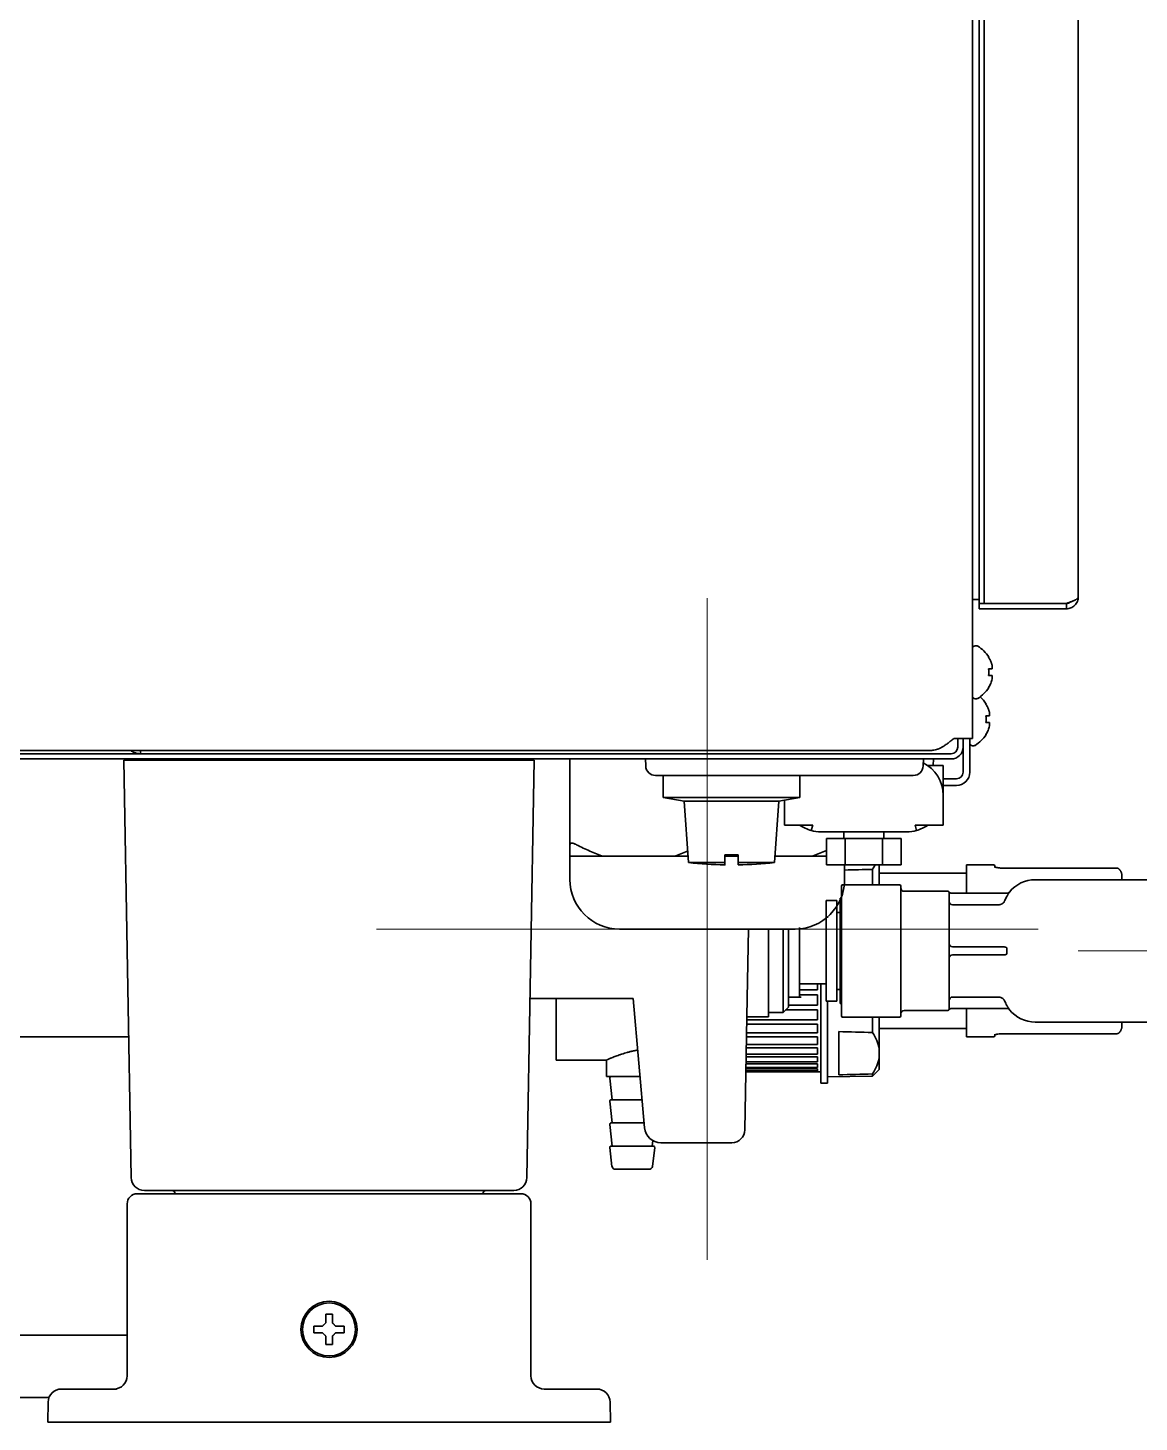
# Model space of a CAD drawing. Extents: x 6336 to 10269, y -393 to 3204.
# Drawn here: x 7969.4 to 8137.3, y 1270.8 to 1481.5 of the extents above; entities that cross this region are included whole.
import ezdxf

# ---------------------------------------------------------------- set-up
doc = ezdxf.new("R2010")
doc.units = 0
doc.header["$LTSCALE"] = 5
doc.layers.get('0').update_dxf_attribs({"linetype": 'CONTINUOUS', "lineweight": 0})
doc.layers.add('1', color=7, linetype='CONTINUOUS', true_color=0xffffff)

msp = doc.modelspace()

# ---------------------------------------------------------------- linework, layer by layer
at = {"color": 1}
for p, q in [((8072.02, 1395.33), (8072.02, 1295.33)), ((8022.02, 1345.33), (8122.02, 1345.33))]:
    msp.add_line(p, q, dxfattribs=at)
at = {"color": 4}
msp.add_line((8128.07, 1342.03), (8228.07, 1342.03), dxfattribs=at)
at = {"layer": '1', "color": 7, "linetype": 'Continuous', "lineweight": 35}
for p, q in [((8128.07, 2074.9), (8128.07, 1395.53)), ((8112.07, 2071.19), (8112.07, 1374.13)), ((8113.07, 1396.53), (8113.07, 2065.23)), ((8113.87, 1396.53), (8113.87, 2065.23)), ((8112.07, 1395.13), (8112.92, 1395.13)), ((8112.92, 1395.13), (8113.07, 1395.13)), ((8113.07, 1394.53), (8113.07, 1396.53)), ((8113.87, 1396.53), (8113.87, 1394.53)), ((8113.07, 1394.53), (8113.07, 1393.73)), ((8113.87, 1394.53), (8113.07, 1394.53)), ((8114.07, 1393.73), (8113.07, 1393.73)), ((8113.87, 1394.53), (8114.87, 1394.53)), ((8114.07, 1393.73), (8126.27, 1393.73)), ((8114.87, 1394.53), (8126.27, 1394.53)), ((8126.27, 1393.73), (8126.27, 1394.53)), ((8112.67, 1388.13), (8112.47, 1388.13)), ((8114.52, 1386.43), (8114.55, 1386.43)), ((8112.47, 1380.13), (8112.67, 1380.13)), ((8114.55, 1381.83), (8114.52, 1381.83)), ((8114.12, 1379.33), (8114.15, 1379.33)), ((8109.27, 1374.13), (8110.27, 1374.13)), ((8109.87, 1374.13), (8109.87, 1372.83)), ((8110.27, 1374.13), (8112.07, 1374.13)), ((8110.67, 1374.13), (8110.67, 1372.83)), ((8111.67, 1374.13), (8111.67, 1369.03)), ((8114.15, 1374.73), (8114.12, 1374.73)), ((7474.67, 1371.83), (8108.87, 1371.83)), ((8105.81, 1372.33), (7477.34, 1372.33)), ((7986.37, 1371.83), (7986.37, 1372.33)), ((8110.67, 1369.03), (8110.67, 1372.82)), ((8112.07, 1373.03), (8112.27, 1373.03)), ((7474.67, 1371.03), (8108.87, 1371.03)), ((7983.87, 1370.83), (7987.87, 1370.83)), ((7984.97, 1307.79), (7983.87, 1370.83)), ((8041.87, 1370.83), (7987.87, 1370.83)), ((7996.12, 1371.03), (7996.12, 1370.83)), ((8000.62, 1370.83), (8000.62, 1371.03)), ((8005.37, 1371.03), (8005.37, 1370.83)), ((8024.37, 1370.83), (8024.37, 1371.03)), ((8027.67, 1370.83), (8027.67, 1371.03)), ((8029.12, 1371.03), (8029.12, 1370.83)), ((8033.62, 1370.83), (8033.62, 1371.03)), ((8041.87, 1370.83), (8045.87, 1370.83)), ((8044.77, 1307.79), (8045.87, 1370.83)), ((8051.27, 1358.08), (8051.27, 1371.03)), ((8062.67, 1371.03), (8062.71, 1369.97)), ((8104.67, 1371.03), (8104.64, 1369.97)), ((8105.34, 1370.03), (8107.67, 1370.03)), ((8106.17, 1371.03), (8106.12, 1370.03)), ((8107.67, 1370.03), (8107.67, 1365.53)), ((8067.67, 1368.53), (8064.21, 1368.53)), ((8065.34, 1368.53), (8065.34, 1365.23)), ((8099.67, 1368.53), (8067.67, 1368.53)), ((8086, 1365.23), (8086, 1368.53)), ((8103.14, 1368.53), (8099.67, 1368.53)), ((8107.67, 1368.03), (8109.67, 1368.03)), ((8065.34, 1365.23), (8068.52, 1364.67)), ((8086, 1365.23), (8065.34, 1365.23)), ((8082.82, 1364.67), (8086, 1365.23)), ((8107.67, 1367.03), (8109.67, 1367.03)), ((8107.67, 1361.03), (8107.67, 1365.53)), ((8068.52, 1364.67), (8069.17, 1355.37)), ((8068.52, 1364.67), (8082.82, 1364.67)), ((8082.17, 1355.37), (8082.82, 1364.67)), ((8083.67, 1364.82), (8083.67, 1361.03)), ((8083.67, 1361.03), (8087.95, 1361.03)), ((8087.95, 1361.03), (8087.73, 1360.22)), ((8103.62, 1360.22), (8103.4, 1361.03)), ((8103.4, 1361.03), (8107.67, 1361.03)), ((8089.17, 1360.03), (8102.17, 1360.03)), ((8090.02, 1359.03), (8090.02, 1355.03)), ((8090.02, 1359.03), (8092.85, 1359.03)), ((8092.67, 1360.03), (8092.67, 1359.03)), ((8092.85, 1359.03), (8098.5, 1359.03)), ((8092.85, 1359.03), (8092.85, 1355.03)), ((8098.5, 1359.03), (8098.5, 1355.03)), ((8098.5, 1359.03), (8101.32, 1359.03)), ((8098.67, 1359.03), (8098.67, 1360.03)), ((8101.32, 1359.03), (8101.32, 1355.03)), ((8056.3, 1356.33), (8051.27, 1356.33)), ((8051.27, 1356.33), (8051.27, 1352.83)), ((8061.65, 1356.33), (8056.3, 1356.33)), ((8067, 1356.33), (8061.65, 1356.33)), ((8069.11, 1356.33), (8067, 1356.33)), ((8069.17, 1355.37), (8074.67, 1355.37)), ((8074.67, 1356.53), (8074.67, 1355.37)), ((8076.67, 1356.53), (8074.67, 1356.53)), ((8076.67, 1356.33), (8074.67, 1356.33)), ((8076.67, 1355.37), (8076.67, 1356.53)), ((8082.17, 1355.37), (8076.67, 1355.37)), ((8082.4, 1356.33), (8082.24, 1356.33)), ((8087.75, 1356.33), (8082.4, 1356.33)), ((8090.02, 1356.33), (8087.75, 1356.33)), ((8092.85, 1355.03), (8090.02, 1355.03)), ((8092.77, 1352.83), (8092.77, 1355.03)), ((8098.5, 1355.03), (8092.85, 1355.03)), ((8097.97, 1355.03), (8097.97, 1352.03)), ((8101.32, 1355.03), (8098.5, 1355.03)), ((8111.17, 1350.73), (8111.17, 1355.03)), ((8115.27, 1355.03), (8111.17, 1355.03)), ((8115.47, 1354.83), (8115.47, 1354.63)), ((8096.97, 1352.03), (8096.97, 1354.35)), ((8111.17, 1353.78), (8097.97, 1353.78)), ((8133.79, 1354.55), (8116.47, 1354.55)), ((8146.57, 1352.78), (8121.57, 1352.78)), ((8134.67, 1353.32), (8134.67, 1352.78)), ((8092.27, 1351.83), (8092.27, 1342.03)), ((8101.07, 1352.03), (8092.47, 1352.03)), ((8101.27, 1332.23), (8101.27, 1351.83)), ((8108.37, 1351.03), (8101.77, 1351.03)), ((8108.54, 1350.94), (8108.54, 1350.93)), ((8108.57, 1350.76), (8108.57, 1343.08)), ((8117.29, 1350.73), (8108.95, 1350.73)), ((8117.68, 1350.91), (8117.68, 1350.9)), ((8089.97, 1334.43), (8089.97, 1349.63)), ((8091.57, 1349.63), (8089.97, 1349.63)), ((8091.57, 1349.63), (8091.57, 1334.43)), ((8092.07, 1349.98), (8092.07, 1342.03)), ((8092.27, 1349.98), (8092.07, 1349.98)), ((8116.03, 1349), (8109.07, 1349)), ((8089.97, 1347.03), (8090.03, 1347.03)), ((8090.17, 1347.15), (8090.17, 1347.03)), ((8092.07, 1347.85), (8091.57, 1347.85)), ((8058.77, 1345.33), (8085.27, 1345.33)), ((8078.22, 1345.33), (8078.04, 1334.89)), ((8081.27, 1332.08), (8081.27, 1345.33)), ((8083.47, 1332.73), (8083.47, 1345.33)), ((8084.27, 1345.33), (8084.27, 1333.53)), ((8092.07, 1342.03), (8092.07, 1334.08)), ((8092.27, 1342.03), (8092.27, 1332.23)), ((8108.54, 1341.61), (8108.54, 1342.45)), ((8116.85, 1342.63), (8109.07, 1342.63)), ((8117.29, 1342.44), (8117.29, 1341.62)), ((8108.57, 1340.97), (8108.57, 1333.29)), ((8109.07, 1341.43), (8116.85, 1341.43)), ((8085.97, 1337.03), (8089.97, 1337.03)), ((8088.67, 1336.16), (8085.97, 1336.16)), ((8088.67, 1337.03), (8088.67, 1336.16)), ((8089.17, 1329.95), (8089.17, 1337.03)), ((8091.57, 1336.2), (8092.07, 1336.2)), ((8060.84, 1334.82), (8045.24, 1334.82)), ((8049.17, 1325.53), (8049.17, 1334.82)), ((8060.84, 1334.82), (8062.55, 1315.31)), ((8077.69, 1314.99), (8078.04, 1334.89)), ((8084.27, 1335.03), (8086.19, 1335.03)), ((8088.67, 1333.82), (8084.27, 1333.82)), ((8085.97, 1335.41), (8088.67, 1335.41)), ((8088.67, 1335.41), (8088.67, 1333.82)), ((8089.97, 1334.43), (8091.57, 1334.43)), ((8090.17, 1334.43), (8090.17, 1329.95)), ((8092.07, 1334.08), (8092.27, 1334.08)), ((8109.07, 1335.05), (8116.03, 1335.05)), ((8077.99, 1332.08), (8081.27, 1332.08)), ((8088.67, 1331.63), (8077.99, 1331.63)), ((8081.27, 1332.73), (8083.47, 1332.73)), ((8083.47, 1332.73), (8084.27, 1333.53)), ((8083.85, 1333.11), (8088.67, 1333.11)), ((8088.67, 1333.11), (8088.67, 1331.63)), ((8092.47, 1332.03), (8101.07, 1332.03)), ((8096.97, 1329.7), (8096.97, 1332.03)), ((8097.97, 1332.03), (8097.97, 1327.24)), ((8101.77, 1333.03), (8108.37, 1333.03)), ((8108.54, 1333.12), (8108.54, 1333.11)), ((8108.95, 1333.33), (8117.29, 1333.33)), ((8111.17, 1329.03), (8111.17, 1333.33)), ((8117.68, 1333.15), (8117.68, 1333.14)), ((8088.67, 1329.64), (8077.95, 1329.64)), ((8077.97, 1330.98), (8088.67, 1330.98)), ((8088.67, 1330.98), (8088.67, 1329.64)), ((8089.17, 1322.03), (8089.17, 1329.95)), ((8090.17, 1329.95), (8090.17, 1322.03)), ((8091.87, 1323.3), (8091.87, 1329.83)), ((8097.97, 1330.28), (8111.17, 1330.28)), ((8115.47, 1329.23), (8115.47, 1329.43)), ((8116.47, 1329.5), (8133.79, 1329.5)), ((8121.57, 1331.28), (8146.57, 1331.28)), ((8134.67, 1331.28), (8134.67, 1330.73)), ((7902.78, 1329.03), (7981.68, 1329.03)), ((7981.68, 1329.03), (7983.12, 1329.03)), ((7983.12, 1329.03), (7984.6, 1329.03)), ((8077.91, 1327.4), (8088.67, 1327.4)), ((8088.67, 1327.9), (8077.92, 1327.9)), ((8077.94, 1329.06), (8088.67, 1329.06)), ((8088.67, 1329.06), (8088.67, 1327.9)), ((8088.67, 1327.4), (8088.67, 1326.43)), ((8111.17, 1329.03), (8115.27, 1329.03)), ((8049.17, 1325.53), (8056.78, 1325.53)), ((8056.77, 1325.53), (8056.77, 1323.03)), ((8088.67, 1325.26), (8077.87, 1325.26)), ((8088.67, 1326.43), (8077.89, 1326.43)), ((8077.89, 1326.02), (8088.67, 1326.02)), ((8088.67, 1326.02), (8088.67, 1325.26)), ((8097.97, 1327.24), (8097.97, 1325.9)), ((8097.97, 1324.13), (8097.97, 1325.9)), ((8088.67, 1323.92), (8077.85, 1323.92)), ((8077.85, 1323.84), (8088.67, 1323.84)), ((8088.67, 1323.78), (8077.85, 1323.78)), ((8088.67, 1324.42), (8077.86, 1324.42)), ((8077.86, 1324.23), (8088.67, 1324.23)), ((8077.87, 1324.96), (8088.67, 1324.96)), ((8088.67, 1324.96), (8088.67, 1324.42)), ((8088.67, 1324.23), (8088.67, 1323.92)), ((8088.67, 1323.78), (8088.67, 1323.84)), ((8088.67, 1323.78), (8089.17, 1323.78)), ((8090.17, 1322.99), (8096.97, 1323.11)), ((8096.97, 1323.11), (8097.97, 1324.13)), ((8096.97, 1323.11), (8096.97, 1323.44)), ((8061.87, 1323.03), (8056.77, 1323.03)), ((8057.27, 1322.8), (8057.67, 1319.53)), ((8090.17, 1322.03), (8089.17, 1322.03)), ((8057.27, 1319.3), (8057.67, 1316.03)), ((8057.47, 1319.53), (8062.18, 1319.53)), ((8057.27, 1315.8), (8057.67, 1312.53)), ((8057.47, 1316.03), (8062.48, 1316.03)), ((8057.47, 1312.53), (8063.87, 1312.53)), ((8063.67, 1312.53), (8063.78, 1313.37)), ((8065.04, 1313.03), (8075.7, 1313.03)), ((8057.27, 1312.3), (8057.62, 1309.47)), ((8063.73, 1309.47), (8064.07, 1312.3)), ((8063.23, 1309.03), (8058.12, 1309.03)), ((7985.87, 1305.33), (7988.37, 1305.33)), ((7988.97, 1305.83), (7986.97, 1305.83)), ((7988.37, 1305.33), (8041.37, 1305.33)), ((8040.77, 1305.83), (7988.97, 1305.83)), ((8038.11, 1305.33), (8038.11, 1305.33)), ((8042.77, 1305.83), (8040.77, 1305.83)), ((8041.37, 1305.33), (8043.87, 1305.33)), ((7984.37, 1277.83), (7984.37, 1303.83)), ((8045.37, 1303.83), (8045.37, 1277.83)), ((8012.57, 1284.83), (8012.57, 1285.33)), ((8017.17, 1285.33), (8017.17, 1284.83)), ((7981.65, 1283.95), (7902.85, 1283.95)), ((7982.16, 1283.95), (7981.65, 1283.95)), ((7984.37, 1283.95), (7982.16, 1283.95)), ((8012.57, 1284.33), (8012.57, 1284.83)), ((8017.17, 1284.83), (8017.17, 1284.33)), ((7973.46, 1275.58), (7973.45, 1275.57)), ((7974.43, 1275.83), (7976.43, 1275.83)), ((7976.43, 1275.83), (7982.74, 1275.83)), ((8047.37, 1275.83), (8053.32, 1275.83)), ((8053.32, 1275.83), (8055.32, 1275.83)), ((8056.3, 1275.57), (8056.28, 1275.58)), ((7972.55, 1274.53), (7966.36, 1274.53)), ((7972.37, 1270.83), (7972.43, 1273.86)), ((8057.32, 1273.86), (8057.37, 1270.83)), ((7976.37, 1270.83), (7972.37, 1270.83)), ((8053.37, 1270.83), (7976.37, 1270.83)), ((8057.37, 1270.83), (8053.37, 1270.83))]:
    msp.add_line(p, q, dxfattribs=at)
for radius in [4.25, 4]:
    msp.add_circle((8014.87, 1284.83), radius, dxfattribs=at)
for centre, radius, start, end in [((8112.47, 1387.73), 0.4, 90, 180), ((8112.67, 1387.73), 0.4, 59.6988, 90), ((8110.45, 1383.93), 4.8, 31.3459, 59.6988), ((8110.77, 1384.13), 3.78, 0.0035, 7.6041), ((8110.77, 1384.13), 3.78, 352.3959, 359.9965), ((8112.47, 1380.53), 0.4, 180, 270), ((8112.67, 1380.53), 0.4, 270, 300.3012), ((8110.45, 1384.33), 4.8, 300.3012, 328.6074), ((8110.05, 1376.83), 4.8, 31.3727, 48.402), ((8110.05, 1377.23), 4.8, 300.3012, 328.6273), ((8108.87, 1372.83), 1, 270, 0), ((8108.87, 1372.83), 1.8, 270, 0), ((8112.07, 1373.43), 0.4, 180, 270), ((8112.27, 1373.43), 0.4, 270, 300.3012), ((8064.21, 1370.03), 1.5, 182, 270), ((8103.14, 1370.03), 1.5, 270, 358), ((8102.17, 1365.53), 5.5, 0, 63.2039), ((8109.67, 1369.03), 1, 270, 0), ((8109.67, 1369.03), 2, 270, 0), ((8089.17, 1365.53), 5.5, 234.9032, 254.7449), ((8102.17, 1365.53), 5.5, 285.2551, 305.0968), ((8089.17, 1365.53), 5.5, 254.7449, 270), ((8102.17, 1365.53), 5.5, 270, 285.2551), ((8075.59, 1415.03), 60, 263.8625, 269.1264), ((8075.76, 1415.03), 60, 270.8721, 276.1375), ((8115.27, 1354.83), 0.2, 0, 90), ((8058.77, 1352.83), 7.5, 180, 270), ((8085.27, 1352.83), 7.5, 270, 0), ((8121.57, 1347.78), 5, 90, 141.1508), ((8092.47, 1351.83), 0.2, 90, 180), ((8101.07, 1351.83), 0.2, 0, 90), ((8101.77, 1351.53), 0.5, 180, 270), ((8108.37, 1350.83), 0.2, 34.8499, 90), ((8108.95, 1351.23), 0.5, 214.8499, 270), ((8117.29, 1351.23), 0.5, 270, 321.1508), ((8109.07, 1343.13), 0.5, 180, 270), ((8109.07, 1340.93), 0.5, 90, 180), ((8092.47, 1332.23), 0.2, 180, 270), ((8101.07, 1332.23), 0.2, 270, 0), ((8101.77, 1332.53), 0.5, 90, 180), ((8108.37, 1333.23), 0.2, 270, 325.1501), ((8108.95, 1332.83), 0.5, 90, 145.1501), ((8117.29, 1332.83), 0.5, 38.8492, 90), ((8121.57, 1336.28), 5, 218.8492, 270), ((8115.27, 1329.23), 0.2, 270, 0), ((8057.47, 1322.83), 0.2, 90, 186.9365), ((8057.47, 1319.33), 0.2, 90, 186.9365), ((8057.47, 1315.83), 0.2, 90, 186.9365), ((8065.04, 1315.53), 2.5, 185, 269.238), ((8075.7, 1315.03), 2, 270.694, 359), ((8057.47, 1312.33), 0.2, 90, 186.9365), ((8063.87, 1312.33), 0.2, 353.0635, 90), ((8058.12, 1309.53), 0.5, 186.9365, 270), ((8063.23, 1309.53), 0.5, 270, 353.0635), ((7986.97, 1307.83), 2, 181, 270), ((8042.77, 1307.83), 2, 270, 359), ((7985.87, 1303.83), 1.5, 90, 180), ((7991.13, 1305.33), 0.5, 1, 90), ((8038.61, 1305.33), 0.5, 90, 179), ((8043.87, 1303.83), 1.5, 0, 90), ((7982.37, 1277.83), 2, 270, 0), ((8047.37, 1277.83), 2, 180, 270), ((7974.43, 1273.83), 2, 90, 179), ((8055.32, 1273.83), 2, 1, 90)]:
    msp.add_arc(centre, radius, start, end, dxfattribs=at)
for centre, major_axis, ratio, start_param, end_param in [((7954.87, 2702.8), (2700.64, 0), 0.5, 4.763473, 4.765031), ((8109.07, 1349.5), (0.5, 0), 0.98933, 3.141593, 4.712389), ((8109.07, 1334.56), (-0.5, 0), 0.98933, -1.570796, 0), ((7954.87, -18.75), (-2700.64, 0), 0.5, 4.659747, 4.661638), ((7954.87, 2671.89), (-2700.64, 0), 0.5, 1.621547, 1.623438)]:
    msp.add_ellipse(centre, major_axis=major_axis, ratio=ratio, start_param=start_param, end_param=end_param, dxfattribs=at)
for points, knots in [([(8128.07, 1395.53), (8128.07, 1395.41), (8128.06, 1395.29), (8128.02, 1395.06), (8127.98, 1394.95), (8127.89, 1394.73), (8127.83, 1394.62), (8127.7, 1394.43), (8127.63, 1394.34), (8127.46, 1394.17), (8127.37, 1394.09), (8127.17, 1393.96), (8127.07, 1393.91), (8126.85, 1393.82), (8126.74, 1393.78), (8126.51, 1393.74), (8126.39, 1393.73), (8126.27, 1393.73)], [0, 0, 0, 0, 0.125, 0.125, 0.25, 0.25, 0.375, 0.375, 0.5, 0.5, 0.625, 0.625, 0.75, 0.75, 0.875, 0.875, 1, 1, 1, 1]), ([(8126.87, 1394.73), (8126.86, 1394.72), (8126.82, 1394.69), (8126.74, 1394.64), (8126.63, 1394.59), (8126.51, 1394.55), (8126.39, 1394.53), (8126.31, 1394.53), (8126.27, 1394.53)], [0, 0, 0, 0, 0.058545, 0.246836, 0.435127, 0.623418, 0.811709, 1, 1, 1, 1]), ([(8114.52, 1384.63), (8114.64, 1384.63), (8114.75, 1384.63), (8114.89, 1384.63), (8114.93, 1384.63), (8115.01, 1384.63), (8115.04, 1384.63), (8115.07, 1384.63)], [0, 0, 0, 0, 0.5, 0.5, 0.75, 0.75, 1, 1, 1, 1]), ([(8114.52, 1381.83), (8114.64, 1382.03), (8114.75, 1382.24), (8114.89, 1382.56), (8114.93, 1382.67), (8115.01, 1382.9), (8115.04, 1383.01), (8115.07, 1383.13)], [0, 0, 0, 0, 0.5, 0.5, 0.75, 0.75, 1, 1, 1, 1]), ([(8114.12, 1377.53), (8114.24, 1377.53), (8114.35, 1377.53), (8114.49, 1377.53), (8114.53, 1377.53), (8114.61, 1377.53), (8114.64, 1377.53), (8114.67, 1377.53)], [0, 0, 0, 0, 0.5, 0.5, 0.75, 0.75, 1, 1, 1, 1]), ([(8114.12, 1374.73), (8114.24, 1374.93), (8114.35, 1375.14), (8114.49, 1375.46), (8114.53, 1375.57), (8114.61, 1375.8), (8114.64, 1375.91), (8114.67, 1376.03)], [0, 0, 0, 0, 0.5, 0.5, 0.75, 0.75, 1, 1, 1, 1]), ([(8105.81, 1372.33), (8105.85, 1372.33), (8105.88, 1372.33), (8105.95, 1372.33), (8106.06, 1372.34), (8106.17, 1372.35), (8106.39, 1372.38), (8106.53, 1372.42), (8106.74, 1372.48), (8106.82, 1372.51), (8106.92, 1372.55), (8106.96, 1372.57), (8107.03, 1372.6), (8107.07, 1372.61), (8107.25, 1372.69), (8107.4, 1372.77), (8107.69, 1372.94), (8107.83, 1373.03), (8108.12, 1373.22), (8108.26, 1373.33), (8108.48, 1373.49), (8108.55, 1373.55), (8108.66, 1373.63), (8108.7, 1373.66), (8108.77, 1373.72), (8108.8, 1373.75), (8108.99, 1373.89), (8109.13, 1374.01), (8109.27, 1374.13)], [0, 0, 0, 0, 0.03125, 0.03125, 0.0625, 0.125, 0.125, 0.25, 0.25, 0.3125, 0.3125, 0.34375, 0.34375, 0.375, 0.375, 0.5, 0.5, 0.625, 0.625, 0.75, 0.75, 0.8125, 0.8125, 0.84375, 0.84375, 0.875, 0.875, 1, 1, 1, 1]), ([(7984.93, 1372.29), (7985.08, 1372.18), (7985.53, 1371.93), (7986.05, 1371.83), (7986.37, 1371.83)], [0, 0, 0, 0, 0.363919, 1, 1, 1, 1]), ([(8052.27, 1358.08), (8052.2, 1358.12), (8052.13, 1358.15), (8052, 1358.21), (8051.93, 1358.24), (8051.85, 1358.27), (8051.84, 1358.27), (8051.81, 1358.28), (8051.76, 1358.29), (8051.72, 1358.3), (8051.64, 1358.32), (8051.59, 1358.33), (8051.53, 1358.33), (8051.52, 1358.33), (8051.5, 1358.32), (8051.47, 1358.32), (8051.42, 1358.31), (8051.39, 1358.3), (8051.37, 1358.28), (8051.36, 1358.28), (8051.35, 1358.27), (8051.34, 1358.27), (8051.32, 1358.24), (8051.3, 1358.21), (8051.28, 1358.15), (8051.27, 1358.12), (8051.27, 1358.08)], [0, 0, 0, 0, 0.125, 0.125, 0.25, 0.25, 0.28125, 0.28125, 0.3125, 0.375, 0.375, 0.5, 0.5, 0.53125, 0.53125, 0.5625, 0.625, 0.6875, 0.6875, 0.71875, 0.71875, 0.75, 0.75, 0.875, 0.875, 1, 1, 1, 1]), ([(8051.27, 1356.33), (8051.27, 1356.55), (8051.27, 1356.82), (8051.27, 1357.41), (8051.27, 1357.73), (8051.27, 1358.08)], [0, 0, 0, 0, 0.5, 0.5, 1, 1, 1, 1]), ([(8056.3, 1356.33), (8055.6, 1356.55), (8054.92, 1356.82), (8053.59, 1357.41), (8052.93, 1357.73), (8052.27, 1358.08)], [0, 0, 0, 0, 0.5, 0.5, 1, 1, 1, 1]), ([(8067, 1356.33), (8067.69, 1356.55), (8068.37, 1356.82), (8069.05, 1357.12), (8069.06, 1357.12), (8069.07, 1357.13)], [0, 0, 0, 0, 0.983981, 0.983981, 1, 1, 1, 1]), ([(8087.75, 1356.33), (8088.44, 1356.55), (8089.12, 1356.82), (8089.88, 1357.15), (8089.97, 1357.19), (8090.05, 1357.23)], [0, 0, 0, 0, 0.884564, 0.884564, 1, 1, 1, 1]), ([(8074.67, 1355.37), (8074.67, 1355.34), (8074.67, 1355.29), (8074.67, 1355.23), (8074.67, 1355.18), (8074.67, 1355.14), (8074.67, 1355.11), (8074.67, 1355.09), (8074.67, 1355.07), (8074.67, 1355.06), (8074.67, 1355.05), (8074.67, 1355.04), (8074.67, 1355.04), (8074.67, 1355.03), (8074.67, 1355.03), (8074.67, 1355.03), (8074.67, 1355.03)], [0, 0, 0, 0, 0.071802, 0.143603, 0.215405, 0.287206, 0.359008, 0.430809, 0.502611, 0.574412, 0.646214, 0.718015, 0.789817, 0.861618, 0.93342, 1, 1, 1, 1]), ([(8076.67, 1355.03), (8076.67, 1355.03), (8076.67, 1355.03), (8076.67, 1355.03), (8076.67, 1355.04), (8076.67, 1355.04), (8076.67, 1355.05), (8076.67, 1355.06), (8076.67, 1355.07), (8076.67, 1355.09), (8076.67, 1355.11), (8076.67, 1355.14), (8076.67, 1355.18), (8076.67, 1355.23), (8076.67, 1355.29), (8076.67, 1355.34), (8076.67, 1355.37)], [0, 0, 0, 0, 0.067223, 0.138975, 0.210727, 0.282479, 0.354231, 0.425983, 0.497735, 0.569487, 0.64124, 0.712992, 0.784744, 0.856496, 0.928248, 1, 1, 1, 1]), ([(8116.47, 1354.56), (8116.43, 1354.55), (8116.25, 1354.55), (8115.95, 1354.58), (8115.65, 1354.64), (8115.48, 1354.7), (8115.44, 1354.72), (8115.43, 1354.73), (8115.43, 1354.73)], [0, 0, 0, 0, 0.089897, 0.349036, 0.612704, 0.835843, 0.975178, 1, 1, 1, 1]), ([(8134.06, 1354.51), (8134.03, 1354.52), (8134, 1354.53), (8133.93, 1354.54), (8133.9, 1354.55), (8133.84, 1354.55), (8133.8, 1354.55), (8133.74, 1354.55), (8133.71, 1354.55), (8133.67, 1354.55)], [0, 0, 0, 0, 0.25, 0.25, 0.5, 0.5, 0.75, 0.75, 1, 1, 1, 1]), ([(8134.52, 1353.99), (8134.5, 1354.04), (8134.47, 1354.09), (8134.42, 1354.17), (8134.41, 1354.19), (8134.37, 1354.24), (8134.36, 1354.26), (8134.3, 1354.33), (8134.26, 1354.37), (8134.2, 1354.42), (8134.19, 1354.43), (8134.17, 1354.44), (8134.15, 1354.45), (8134.12, 1354.48), (8134.09, 1354.5), (8134.06, 1354.51)], [0, 0, 0, 0, 0.25, 0.25, 0.375, 0.375, 0.5, 0.5, 0.75, 0.75, 0.8125, 0.8125, 0.875, 0.875, 1, 1, 1, 1]), ([(8134.67, 1353.32), (8134.67, 1353.33), (8134.67, 1353.34), (8134.67, 1353.35), (8134.67, 1353.38), (8134.67, 1353.43), (8134.67, 1353.47), (8134.65, 1353.56), (8134.64, 1353.62), (8134.62, 1353.71), (8134.62, 1353.73), (8134.6, 1353.79), (8134.59, 1353.82), (8134.56, 1353.89), (8134.54, 1353.95), (8134.52, 1353.99)], [0, 0, 0, 0, 0.03125, 0.03125, 0.0625, 0.125, 0.25, 0.25, 0.5, 0.5, 0.625, 0.625, 0.75, 0.75, 1, 1, 1, 1]), ([(8108.57, 1350.76), (8108.57, 1350.77), (8108.57, 1350.78), (8108.57, 1350.79), (8108.57, 1350.8), (8108.57, 1350.82), (8108.57, 1350.83), (8108.56, 1350.85), (8108.56, 1350.86), (8108.56, 1350.87), (8108.55, 1350.88), (8108.55, 1350.9), (8108.54, 1350.91), (8108.54, 1350.92), (8108.54, 1350.93), (8108.54, 1350.93)], [0, 0, 0, 0, 0.0625, 0.0625, 0.125, 0.125, 0.25, 0.25, 0.375, 0.375, 0.5, 0.5, 0.75, 0.75, 1, 1, 1, 1]), ([(8117.68, 1350.9), (8117.68, 1350.9), (8117.68, 1350.9), (8117.67, 1350.89), (8117.67, 1350.88), (8117.66, 1350.87), (8117.65, 1350.86), (8117.65, 1350.85), (8117.64, 1350.83), (8117.63, 1350.82), (8117.62, 1350.8), (8117.61, 1350.8), (8117.61, 1350.79), (8117.6, 1350.78), (8117.58, 1350.75), (8117.56, 1350.72), (8117.54, 1350.69), (8117.53, 1350.68), (8117.52, 1350.66), (8117.52, 1350.65), (8117.5, 1350.63), (8117.49, 1350.61), (8117.46, 1350.56), (8117.44, 1350.53), (8117.41, 1350.48), (8117.4, 1350.47), (8117.39, 1350.46), (8117.37, 1350.43), (8117.36, 1350.4), (8117.32, 1350.34), (8117.3, 1350.3), (8117.28, 1350.26)], [0, 0, 0, 0, 0.0625, 0.0625, 0.125, 0.1875, 0.1875, 0.25, 0.25, 0.3125, 0.3125, 0.34375, 0.34375, 0.375, 0.375, 0.5, 0.5, 0.53125, 0.53125, 0.5625, 0.5625, 0.625, 0.625, 0.75, 0.75, 0.78125, 0.78125, 0.8125, 0.875, 0.875, 1, 1, 1, 1]), ([(8116.95, 1349.62), (8116.95, 1349.59), (8116.94, 1349.57), (8116.91, 1349.53), (8116.9, 1349.51), (8116.86, 1349.44), (8116.81, 1349.36), (8116.74, 1349.29), (8116.69, 1349.25), (8116.68, 1349.24), (8116.67, 1349.23), (8116.64, 1349.2), (8116.61, 1349.18), (8116.55, 1349.14), (8116.5, 1349.12), (8116.44, 1349.09), (8116.42, 1349.08), (8116.37, 1349.06), (8116.32, 1349.04), (8116.28, 1349.03), (8116.23, 1349.02), (8116.2, 1349.02), (8116.13, 1349), (8116.08, 1349), (8116.03, 1349)], [0, 0, 0, 0, 0.0625, 0.0625, 0.125, 0.125, 0.25, 0.375, 0.375, 0.40625, 0.40625, 0.4375, 0.5, 0.5, 0.625, 0.625, 0.6875, 0.6875, 0.75, 0.8125, 0.8125, 0.875, 0.875, 1, 1, 1, 1]), ([(8085.97, 1345.54), (8085.97, 1345.27), (8085.97, 1344.17), (8085.97, 1342.94), (8085.97, 1342.03)], [0, 0, 0, 0, 0.254288, 1, 1, 1, 1]), ([(8085.97, 1342.03), (8085.97, 1341.11), (8085.97, 1339.28), (8085.97, 1336.95), (8085.97, 1335.39), (8085.97, 1335.03), (8085.97, 1335.03)], [0, 0, 0, 0, 0.250001, 0.500001, 0.750002, 1, 1, 1, 1]), ([(8108.54, 1342.45), (8108.54, 1342.5), (8108.54, 1342.56), (8108.54, 1342.64), (8108.54, 1342.67), (8108.55, 1342.72), (8108.55, 1342.75), (8108.55, 1342.8), (8108.56, 1342.83), (8108.56, 1342.88), (8108.56, 1342.91), (8108.57, 1342.96), (8108.57, 1342.98), (8108.57, 1343.02), (8108.57, 1343.03), (8108.57, 1343.06), (8108.57, 1343.07), (8108.57, 1343.08)], [0, 0, 0, 0, 0.25, 0.25, 0.375, 0.375, 0.5, 0.5, 0.625, 0.625, 0.75, 0.75, 0.875, 0.875, 0.9375, 0.9375, 1, 1, 1, 1]), ([(8117.29, 1342.44), (8117.29, 1342.44), (8117.29, 1342.45), (8117.29, 1342.46), (8117.28, 1342.46), (8117.28, 1342.47), (8117.28, 1342.48), (8117.27, 1342.49), (8117.27, 1342.49), (8117.26, 1342.51), (8117.25, 1342.51), (8117.23, 1342.53), (8117.22, 1342.53), (8117.2, 1342.55), (8117.19, 1342.55), (8117.17, 1342.56), (8117.16, 1342.56), (8117.14, 1342.58), (8117.12, 1342.58), (8117.07, 1342.6), (8117.05, 1342.6), (8117.01, 1342.61), (8116.99, 1342.61), (8116.93, 1342.62), (8116.89, 1342.63), (8116.85, 1342.63)], [0, 0, 0, 0, 0.03125, 0.03125, 0.0625, 0.0625, 0.09375, 0.09375, 0.125, 0.125, 0.1875, 0.1875, 0.25, 0.25, 0.3125, 0.3125, 0.375, 0.375, 0.5, 0.5, 0.625, 0.625, 0.75, 0.75, 1, 1, 1, 1]), ([(8108.57, 1340.97), (8108.57, 1340.98), (8108.57, 1340.99), (8108.57, 1341.02), (8108.57, 1341.03), (8108.57, 1341.07), (8108.57, 1341.09), (8108.56, 1341.14), (8108.56, 1341.17), (8108.56, 1341.22), (8108.55, 1341.25), (8108.55, 1341.33), (8108.54, 1341.39), (8108.54, 1341.5), (8108.54, 1341.55), (8108.54, 1341.61)], [0, 0, 0, 0, 0.0625, 0.0625, 0.125, 0.125, 0.25, 0.25, 0.375, 0.375, 0.5, 0.5, 0.75, 0.75, 1, 1, 1, 1]), ([(8116.85, 1341.43), (8116.89, 1341.43), (8116.93, 1341.43), (8116.99, 1341.44), (8117.01, 1341.44), (8117.05, 1341.45), (8117.07, 1341.46), (8117.12, 1341.47), (8117.14, 1341.48), (8117.17, 1341.49), (8117.18, 1341.49), (8117.19, 1341.5), (8117.2, 1341.51), (8117.22, 1341.52), (8117.23, 1341.53), (8117.25, 1341.54), (8117.26, 1341.55), (8117.27, 1341.56), (8117.27, 1341.56), (8117.28, 1341.57), (8117.28, 1341.58), (8117.28, 1341.59), (8117.29, 1341.59), (8117.29, 1341.6), (8117.29, 1341.61), (8117.29, 1341.62)], [0, 0, 0, 0, 0.25, 0.25, 0.375, 0.375, 0.5, 0.5, 0.625, 0.625, 0.6875, 0.6875, 0.75, 0.75, 0.8125, 0.8125, 0.875, 0.875, 0.90625, 0.90625, 0.9375, 0.9375, 0.96875, 0.96875, 1, 1, 1, 1]), ([(8116.03, 1335.05), (8116.08, 1335.05), (8116.13, 1335.05), (8116.2, 1335.04), (8116.23, 1335.03), (8116.28, 1335.02), (8116.3, 1335.02), (8116.37, 1334.99), (8116.41, 1334.98), (8116.48, 1334.94), (8116.5, 1334.93), (8116.55, 1334.91), (8116.57, 1334.9), (8116.63, 1334.86), (8116.7, 1334.8), (8116.77, 1334.72), (8116.82, 1334.67), (8116.83, 1334.65), (8116.86, 1334.61), (8116.88, 1334.59), (8116.91, 1334.52), (8116.94, 1334.48), (8116.95, 1334.43)], [0, 0, 0, 0, 0.125, 0.125, 0.1875, 0.1875, 0.25, 0.25, 0.375, 0.375, 0.4375, 0.4375, 0.5, 0.5, 0.625, 0.75, 0.75, 0.8125, 0.8125, 0.875, 0.875, 1, 1, 1, 1]), ([(8117.28, 1333.79), (8117.3, 1333.75), (8117.32, 1333.71), (8117.36, 1333.65), (8117.37, 1333.63), (8117.39, 1333.61), (8117.39, 1333.6), (8117.4, 1333.58), (8117.41, 1333.57), (8117.44, 1333.52), (8117.46, 1333.49), (8117.49, 1333.44), (8117.5, 1333.42), (8117.52, 1333.4), (8117.52, 1333.39), (8117.53, 1333.37), (8117.54, 1333.37), (8117.56, 1333.33), (8117.58, 1333.3), (8117.61, 1333.27), (8117.61, 1333.25), (8117.63, 1333.24), (8117.63, 1333.23), (8117.64, 1333.22), (8117.64, 1333.22), (8117.65, 1333.19), (8117.66, 1333.18), (8117.67, 1333.16), (8117.67, 1333.16), (8117.68, 1333.15), (8117.68, 1333.15), (8117.68, 1333.15)], [0, 0, 0, 0, 0.125, 0.125, 0.1875, 0.1875, 0.21875, 0.21875, 0.25, 0.25, 0.375, 0.375, 0.4375, 0.4375, 0.46875, 0.46875, 0.5, 0.5, 0.625, 0.625, 0.6875, 0.6875, 0.71875, 0.71875, 0.75, 0.75, 0.875, 0.875, 0.9375, 0.9375, 1, 1, 1, 1]), ([(8108.54, 1333.12), (8108.54, 1333.12), (8108.54, 1333.13), (8108.54, 1333.14), (8108.54, 1333.14), (8108.55, 1333.15), (8108.55, 1333.16), (8108.55, 1333.17), (8108.56, 1333.18), (8108.56, 1333.2), (8108.56, 1333.2), (8108.57, 1333.22), (8108.57, 1333.24), (8108.57, 1333.25), (8108.57, 1333.26), (8108.57, 1333.27), (8108.57, 1333.28), (8108.57, 1333.29)], [0, 0, 0, 0, 0.25, 0.25, 0.375, 0.375, 0.5, 0.5, 0.625, 0.625, 0.75, 0.75, 0.875, 0.875, 0.9375, 0.9375, 1, 1, 1, 1]), ([(8096.97, 1329.7), (8097.23, 1329.3), (8097.45, 1328.89), (8097.79, 1328.07), (8097.91, 1327.66), (8097.97, 1327.24)], [0, 0, 0, 0, 0.5, 0.5, 1, 1, 1, 1]), ([(8115.43, 1329.33), (8115.43, 1329.33), (8115.44, 1329.33), (8115.46, 1329.34), (8115.56, 1329.38), (8115.77, 1329.44), (8116.1, 1329.49), (8116.39, 1329.51), (8116.55, 1329.5), (8116.57, 1329.5)], [0, 0, 0, 0, 0.01828, 0.118401, 0.264158, 0.470163, 0.71053, 0.959062, 1, 1, 1, 1]), ([(8134.06, 1329.54), (8134.03, 1329.53), (8134, 1329.52), (8133.93, 1329.51), (8133.9, 1329.51), (8133.84, 1329.5), (8133.8, 1329.5), (8133.74, 1329.5), (8133.71, 1329.5), (8133.67, 1329.51)], [0, 0, 0, 0, 0.25, 0.25, 0.5, 0.5, 0.75, 0.75, 1, 1, 1, 1]), ([(8134.06, 1329.54), (8134.09, 1329.56), (8134.12, 1329.57), (8134.17, 1329.61), (8134.19, 1329.63), (8134.24, 1329.66), (8134.26, 1329.68), (8134.3, 1329.73), (8134.32, 1329.75), (8134.36, 1329.79), (8134.37, 1329.82), (8134.41, 1329.86), (8134.42, 1329.89), (8134.47, 1329.96), (8134.5, 1330.01), (8134.52, 1330.06)], [0, 0, 0, 0, 0.125, 0.125, 0.25, 0.25, 0.375, 0.375, 0.5, 0.5, 0.625, 0.625, 0.75, 0.75, 1, 1, 1, 1]), ([(8134.52, 1330.06), (8134.54, 1330.1), (8134.57, 1330.18), (8134.62, 1330.31), (8134.65, 1330.44), (8134.67, 1330.59), (8134.67, 1330.68), (8134.67, 1330.73), (8134.67, 1330.73), (8134.67, 1330.73)], [0, 0, 0, 0, 0.199998, 0.399997, 0.599995, 0.799993, 0.999992, 0.999992, 1, 1, 1, 1]), ([(8056.77, 1325.53), (8056.77, 1325.53), (8056.79, 1325.53), (8056.83, 1325.55), (8056.86, 1325.57), (8056.87, 1325.57), (8056.88, 1325.58), (8056.89, 1325.58), (8056.92, 1325.59), (8056.94, 1325.6), (8057, 1325.63), (8057.09, 1325.67), (8057.27, 1325.75), (8057.42, 1325.81), (8057.54, 1325.86), (8057.58, 1325.87), (8057.64, 1325.9), (8057.67, 1325.91), (8057.71, 1325.93), (8057.82, 1325.97), (8058.04, 1326.06), (8058.36, 1326.18), (8058.59, 1326.26), (8058.77, 1326.33), (8058.86, 1326.36), (8058.96, 1326.39), (8059.03, 1326.41), (8059.06, 1326.42), (8059.22, 1326.48), (8059.49, 1326.56), (8059.92, 1326.69), (8060.37, 1326.81), (8060.69, 1326.89), (8061.01, 1326.96), (8061.18, 1326.99), (8061.35, 1327.03)], [0, 0, 0, 0, 0.062339, 0.12485, 0.12485, 0.140478, 0.140478, 0.156105, 0.156105, 0.187361, 0.187361, 0.249872, 0.312382, 0.374893, 0.374893, 0.406148, 0.406148, 0.421776, 0.421776, 0.437404, 0.499914, 0.562425, 0.624936, 0.624936, 0.656191, 0.671819, 0.671819, 0.687446, 0.687446, 0.749957, 0.812468, 0.874979, 0.937489, 0.937489, 1, 1, 1, 1]), ([(8097.97, 1325.9), (8097.91, 1325.48), (8097.79, 1325.06), (8097.45, 1324.24), (8097.23, 1323.84), (8096.97, 1323.44)], [0, 0, 0, 0, 0.5, 0.5, 1, 1, 1, 1]), ([(8012.57, 1285.33), (8012.78, 1285.33), (8012.99, 1285.33), (8013.31, 1285.33), (8013.42, 1285.33), (8013.64, 1285.33), (8013.76, 1285.33), (8013.87, 1285.33)], [0, 0, 0, 0, 0.5, 0.5, 0.75, 0.75, 1, 1, 1, 1]), ([(8015.37, 1287.13), (8015.37, 1286.92), (8015.37, 1286.71), (8015.37, 1286.39), (8015.37, 1286.28), (8015.37, 1286.05), (8015.37, 1285.94), (8015.37, 1285.83)], [0, 0, 0, 0, 0.5, 0.5, 0.75, 0.75, 1, 1, 1, 1]), ([(8014.37, 1282.53), (8014.37, 1282.73), (8014.37, 1282.94), (8014.37, 1283.26), (8014.37, 1283.37), (8014.37, 1283.6), (8014.37, 1283.71), (8014.37, 1283.83)], [0, 0, 0, 0, 0.5, 0.5, 0.75, 0.75, 1, 1, 1, 1]), ([(8017.17, 1284.33), (8016.97, 1284.33), (8016.76, 1284.33), (8016.44, 1284.33), (8016.33, 1284.33), (8016.1, 1284.33), (8015.99, 1284.33), (8015.87, 1284.33)], [0, 0, 0, 0, 0.5, 0.5, 0.75, 0.75, 1, 1, 1, 1])]:
    msp.add_open_spline(points, degree=3, knots=knots, dxfattribs=at)
for points in [[(8128.07, 1395.53), (8128.07, 1395.5), (8128.06, 1395.45), (8128.02, 1395.37), (8127.96, 1395.3), (8127.87, 1395.22), (8127.76, 1395.14), (8127.62, 1395.06), (8127.47, 1394.99), (8127.3, 1394.91), (8127.11, 1394.83), (8126.91, 1394.76), (8126.7, 1394.68), (8126.49, 1394.6), (8126.35, 1394.55), (8126.27, 1394.53)], [(8115.07, 1385.13), (8115.05, 1385.18), (8115.03, 1385.29), (8114.97, 1385.45), (8114.92, 1385.61), (8114.86, 1385.76), (8114.79, 1385.92), (8114.72, 1386.07), (8114.63, 1386.24), (8114.56, 1386.36), (8114.52, 1386.43)], [(8115.07, 1384.63), (8115.07, 1384.65), (8115.08, 1384.7), (8115.08, 1384.77), (8115.08, 1384.84), (8115.08, 1384.91), (8115.08, 1384.98), (8115.08, 1385.05), (8115.07, 1385.1), (8115.07, 1385.13)], [(8115.07, 1383.63), (8115.05, 1383.63), (8115.03, 1383.63), (8114.97, 1383.63), (8114.92, 1383.63), (8114.86, 1383.63), (8114.79, 1383.63), (8114.72, 1383.63), (8114.63, 1383.63), (8114.56, 1383.63), (8114.52, 1383.63)], [(8115.07, 1383.13), (8115.07, 1383.15), (8115.08, 1383.2), (8115.08, 1383.28), (8115.08, 1383.35), (8115.08, 1383.42), (8115.08, 1383.49), (8115.08, 1383.56), (8115.07, 1383.6), (8115.07, 1383.63)], [(8114.67, 1378.03), (8114.65, 1378.08), (8114.63, 1378.19), (8114.57, 1378.35), (8114.52, 1378.51), (8114.46, 1378.66), (8114.39, 1378.82), (8114.32, 1378.97), (8114.23, 1379.14), (8114.16, 1379.26), (8114.12, 1379.33)], [(8114.67, 1377.53), (8114.67, 1377.55), (8114.68, 1377.6), (8114.68, 1377.68), (8114.68, 1377.75), (8114.68, 1377.82), (8114.68, 1377.89), (8114.68, 1377.96), (8114.67, 1378), (8114.67, 1378.03)], [(8114.12, 1376.53), (8114.14, 1376.69), (8114.16, 1377.03), (8114.14, 1377.36), (8114.12, 1377.53)], [(8114.67, 1376.53), (8114.65, 1376.53), (8114.63, 1376.53), (8114.57, 1376.53), (8114.52, 1376.53), (8114.46, 1376.53), (8114.39, 1376.53), (8114.32, 1376.53), (8114.23, 1376.53), (8114.16, 1376.53), (8114.12, 1376.53)], [(8114.67, 1376.03), (8114.67, 1376.05), (8114.68, 1376.1), (8114.68, 1376.17), (8114.68, 1376.24), (8114.68, 1376.31), (8114.68, 1376.38), (8114.68, 1376.45), (8114.67, 1376.5), (8114.67, 1376.53)], [(8097.36, 1355.01), (8097.24, 1354.79), (8097.12, 1354.57), (8096.97, 1354.35)], [(8117.28, 1350.26), (8117.15, 1350.06), (8117.05, 1349.84), (8116.95, 1349.62)], [(8116.95, 1334.43), (8117.05, 1334.21), (8117.15, 1334), (8117.28, 1333.79)], [(8013.87, 1285.33), (8013.9, 1285.35), (8013.94, 1285.4), (8014.02, 1285.47), (8014.09, 1285.54), (8014.16, 1285.61), (8014.23, 1285.68), (8014.3, 1285.75), (8014.35, 1285.8), (8014.37, 1285.83)], [(8014.37, 1285.83), (8014.37, 1285.88), (8014.37, 1285.99), (8014.37, 1286.15), (8014.37, 1286.31), (8014.37, 1286.46), (8014.37, 1286.62), (8014.37, 1286.77), (8014.37, 1286.94), (8014.37, 1287.06), (8014.37, 1287.13)], [(8014.37, 1287.13), (8014.54, 1287.13), (8014.87, 1287.13), (8015.21, 1287.13), (8015.37, 1287.13)], [(8015.37, 1285.83), (8015.4, 1285.8), (8015.45, 1285.75), (8015.52, 1285.68), (8015.6, 1285.6), (8015.67, 1285.53), (8015.73, 1285.46), (8015.8, 1285.4), (8015.85, 1285.35), (8015.87, 1285.33)], [(8015.87, 1285.33), (8015.93, 1285.33), (8016.04, 1285.33), (8016.2, 1285.33), (8016.36, 1285.33), (8016.51, 1285.33), (8016.66, 1285.33), (8016.82, 1285.33), (8016.99, 1285.33), (8017.11, 1285.33), (8017.17, 1285.33)], [(8013.87, 1284.33), (8013.82, 1284.33), (8013.71, 1284.33), (8013.55, 1284.33), (8013.39, 1284.33), (8013.23, 1284.33), (8013.08, 1284.33), (8012.93, 1284.33), (8012.76, 1284.33), (8012.64, 1284.33), (8012.57, 1284.33)], [(8014.37, 1283.83), (8014.35, 1283.85), (8014.3, 1283.9), (8014.22, 1283.98), (8014.15, 1284.05), (8014.08, 1284.12), (8014.01, 1284.19), (8013.94, 1284.26), (8013.9, 1284.3), (8013.87, 1284.33)], [(8015.87, 1284.33), (8015.85, 1284.3), (8015.8, 1284.25), (8015.73, 1284.18), (8015.66, 1284.11), (8015.59, 1284.04), (8015.52, 1283.97), (8015.44, 1283.9), (8015.4, 1283.85), (8015.37, 1283.83)], [(8015.37, 1283.83), (8015.37, 1283.77), (8015.37, 1283.66), (8015.37, 1283.5), (8015.37, 1283.34), (8015.37, 1283.19), (8015.37, 1283.04), (8015.37, 1282.88), (8015.37, 1282.71), (8015.37, 1282.59), (8015.37, 1282.53)], [(8015.37, 1282.53), (8015.21, 1282.53), (8014.87, 1282.53), (8014.54, 1282.53), (8014.37, 1282.53)]]:
    msp.add_open_spline(points, degree=3, dxfattribs=at)

doc.saveas('drawing.dxf')
